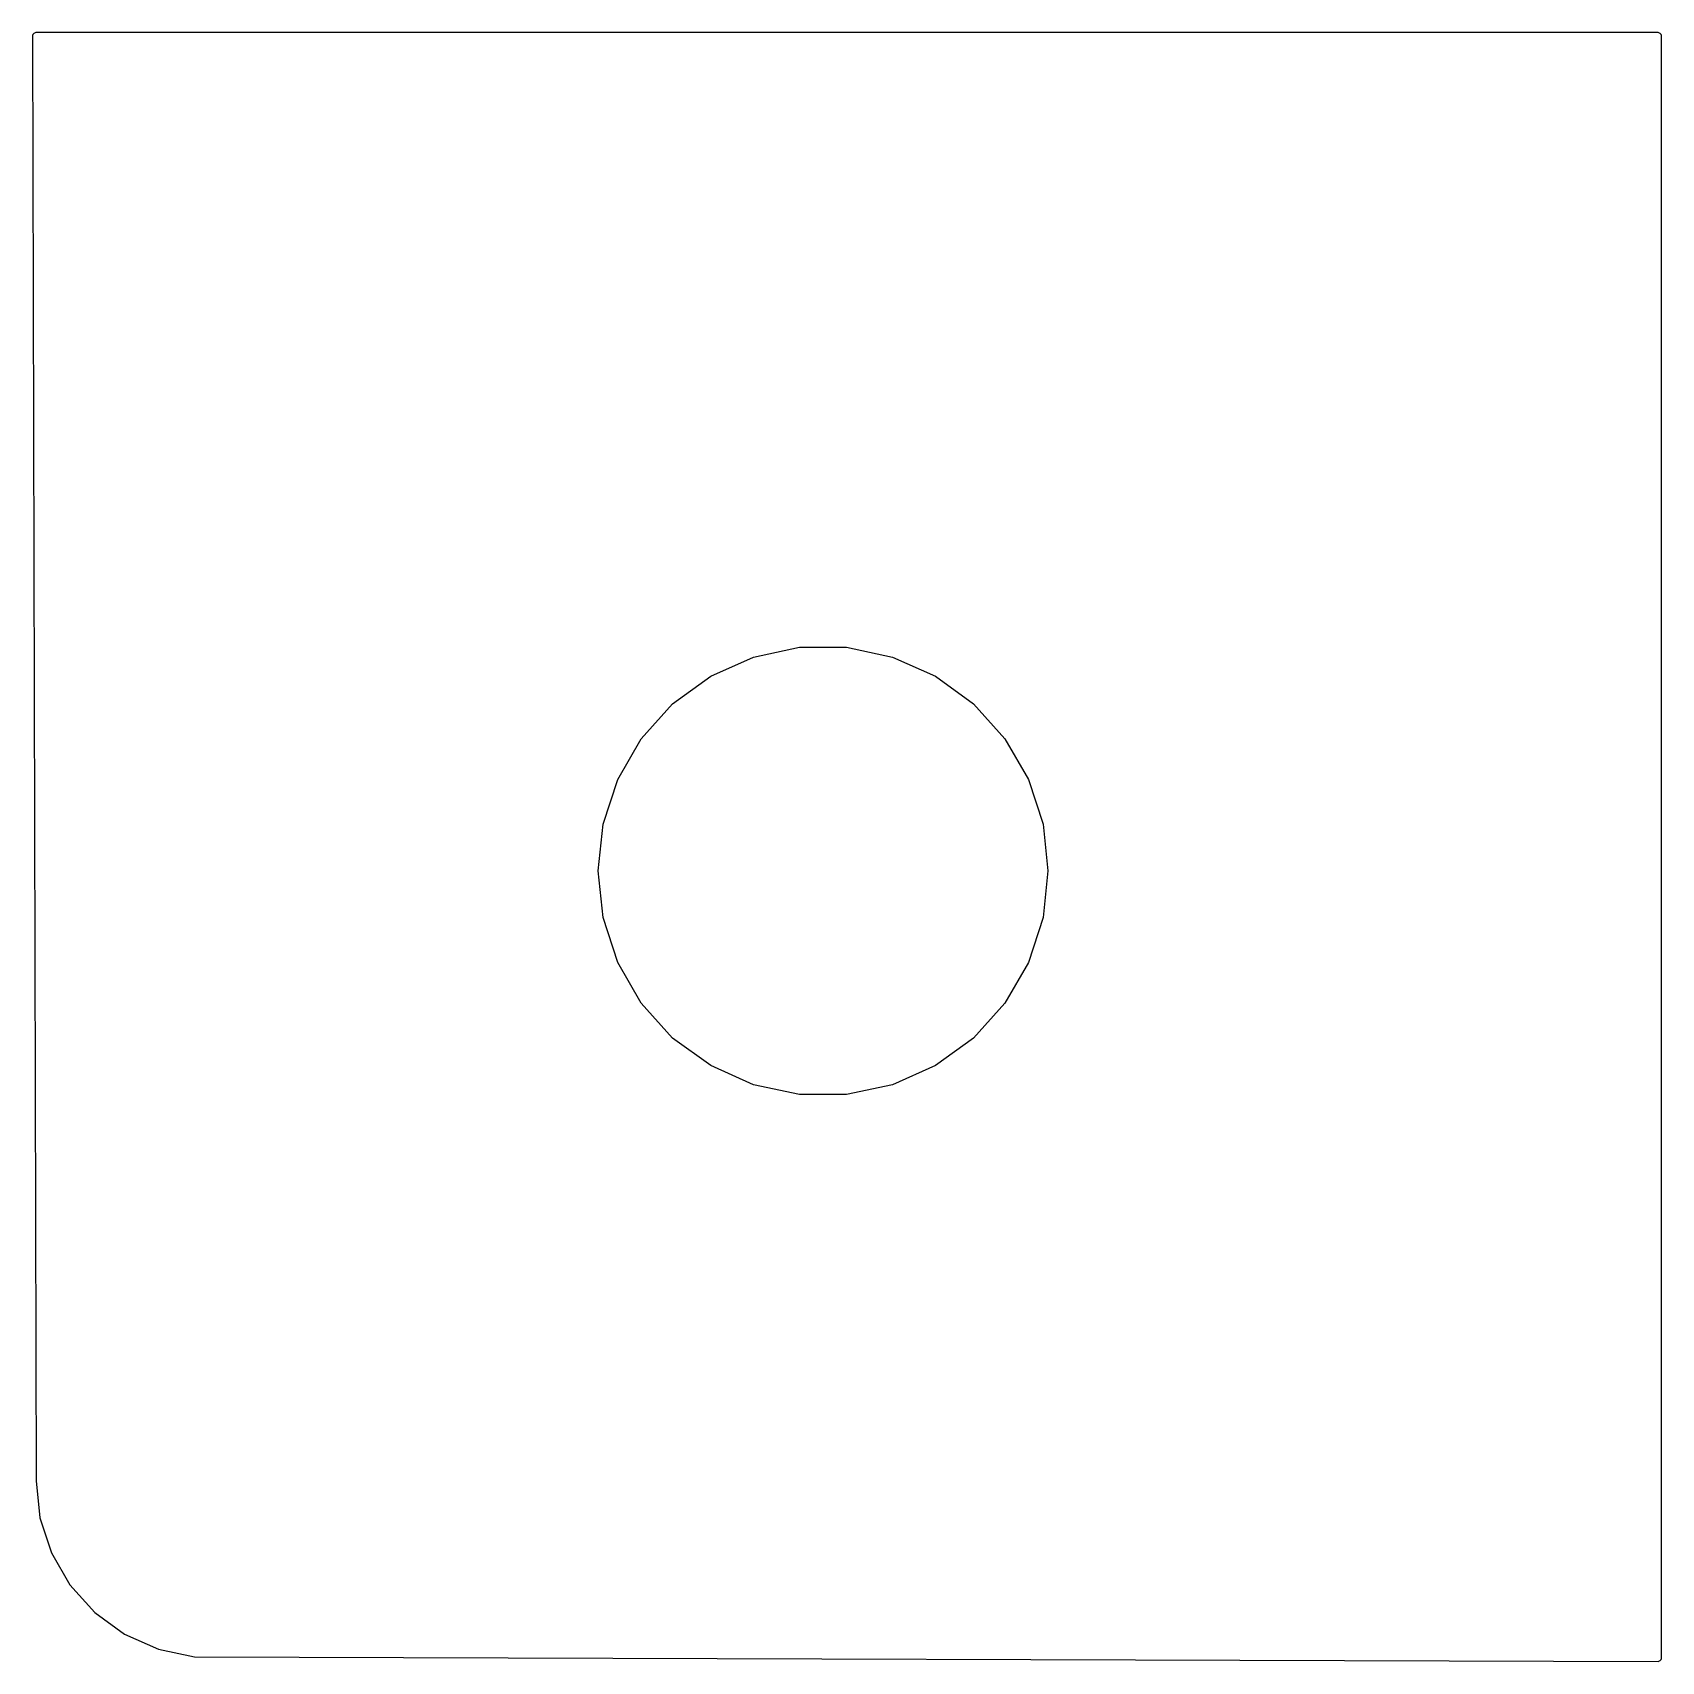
# Model space of a CAD drawing. Header units: metres. Extents: x -0.1 to 45.9, y -0.1 to 45.9.
import ezdxf

# ---------------------------------------------------------------- set-up
doc = ezdxf.new("R2010")
doc.units = ezdxf.units.M

msp = doc.modelspace()

# ---------------------------------------------------------------- linework, layer by layer
for p, q in [((-0.098, 45.821), (-0.1, 45.8)), ((-0.1, 45.8), (0, 5)), ((-0.091, 45.841), (-0.098, 45.821)), ((-0.081, 45.859), (-0.091, 45.841)), ((-0.067, 45.874), (-0.081, 45.859)), ((-0.05, 45.887), (-0.067, 45.874)), ((-0.031, 45.895), (-0.05, 45.887)), ((-0.01, 45.899), (-0.031, 45.895)), ((45.81, 45.899), (-0.01, 45.899)), ((45.831, 45.895), (45.81, 45.899)), ((45.85, 45.887), (45.831, 45.895)), ((45.867, 45.874), (45.85, 45.887)), ((45.881, 45.859), (45.867, 45.874)), ((45.891, 45.841), (45.881, 45.859)), ((45.898, 45.821), (45.891, 45.841)), ((45.9, 45.8), (45.898, 45.821)), ((45.9, 0), (45.9, 45.8)), ((20.263, 28.264), (21.561, 28.54)), ((21.561, 28.54), (22.889, 28.54)), ((22.889, 28.54), (24.187, 28.264)), ((19.05, 27.724), (20.263, 28.264)), ((24.187, 28.264), (25.4, 27.724)), ((17.976, 26.944), (19.05, 27.724)), ((25.4, 27.724), (26.474, 26.944)), ((17.088, 25.957), (17.976, 26.944)), ((26.474, 26.944), (27.362, 25.957)), ((16.424, 24.808), (17.088, 25.957)), ((27.362, 25.957), (28.026, 24.808)), ((16.014, 23.545), (16.424, 24.808)), ((28.026, 24.808), (28.436, 23.545)), ((15.875, 22.225), (16.014, 23.545)), ((28.436, 23.545), (28.575, 22.225)), ((16.014, 20.905), (15.875, 22.225)), ((28.575, 22.225), (28.436, 20.905)), ((16.424, 19.642), (16.014, 20.905)), ((28.436, 20.905), (28.026, 19.642)), ((17.088, 18.493), (16.424, 19.642)), ((28.026, 19.642), (27.362, 18.493)), ((17.976, 17.506), (17.088, 18.493)), ((27.362, 18.493), (26.474, 17.506)), ((19.05, 16.726), (17.976, 17.506)), ((26.474, 17.506), (25.4, 16.726)), ((20.263, 16.186), (19.05, 16.726)), ((25.4, 16.726), (24.187, 16.186)), ((21.561, 15.91), (20.263, 16.186)), ((24.187, 16.186), (22.889, 15.91)), ((22.889, 15.91), (21.561, 15.91)), ((0, 5), (0.109, 3.96)), ((0.109, 3.96), (0.432, 2.966)), ((0.432, 2.966), (0.955, 2.061)), ((0.955, 2.061), (1.654, 1.284)), ((1.654, 1.284), (2.5, 0.67)), ((2.5, 0.67), (3.455, 0.245)), ((3.455, 0.245), (4.477, 0.027)), ((4.477, 0.027), (45.81, -0.099)), ((45.898, -0.021), (45.9, 0)), ((45.81, -0.099), (45.831, -0.095)), ((45.831, -0.095), (45.85, -0.087)), ((45.85, -0.087), (45.867, -0.074)), ((45.867, -0.074), (45.881, -0.059)), ((45.881, -0.059), (45.891, -0.041)), ((45.891, -0.041), (45.898, -0.021))]:
    msp.add_line(p, q)

doc.saveas('drawing.dxf')
